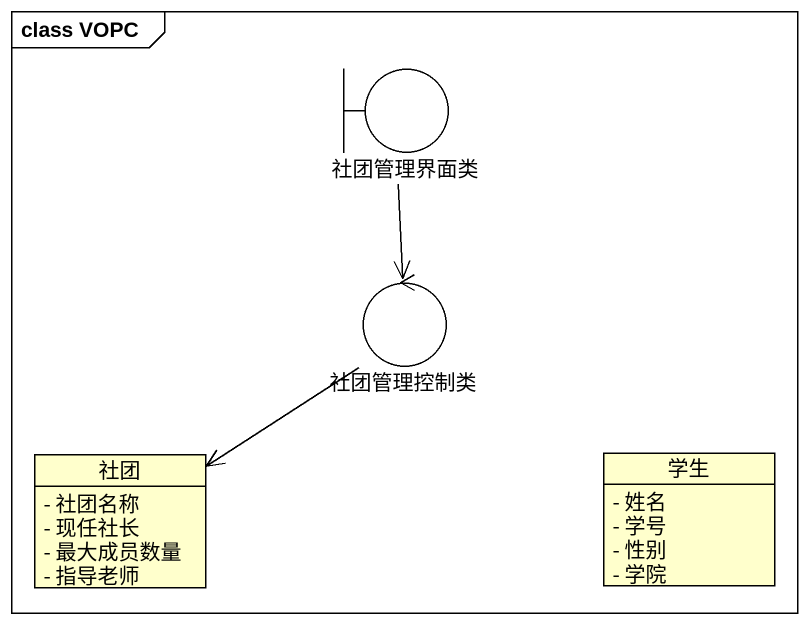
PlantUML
@startuml
mainframe class VOPC
allowmixing
hide circle
hide empty members
skinparam classAttributeIconSize 0
boundary 社团管理界面类
control 社团管理控制类
class 社团 {
  - 社团名称
  - 现任社长
  - 最大成员数量
  - 指导老师
}
class 学生 {
  - 姓名
  - 学号
  - 性别
  - 学院
}
社团管理界面类 --> 社团管理控制类
社团管理控制类 --> 社团
@enduml
